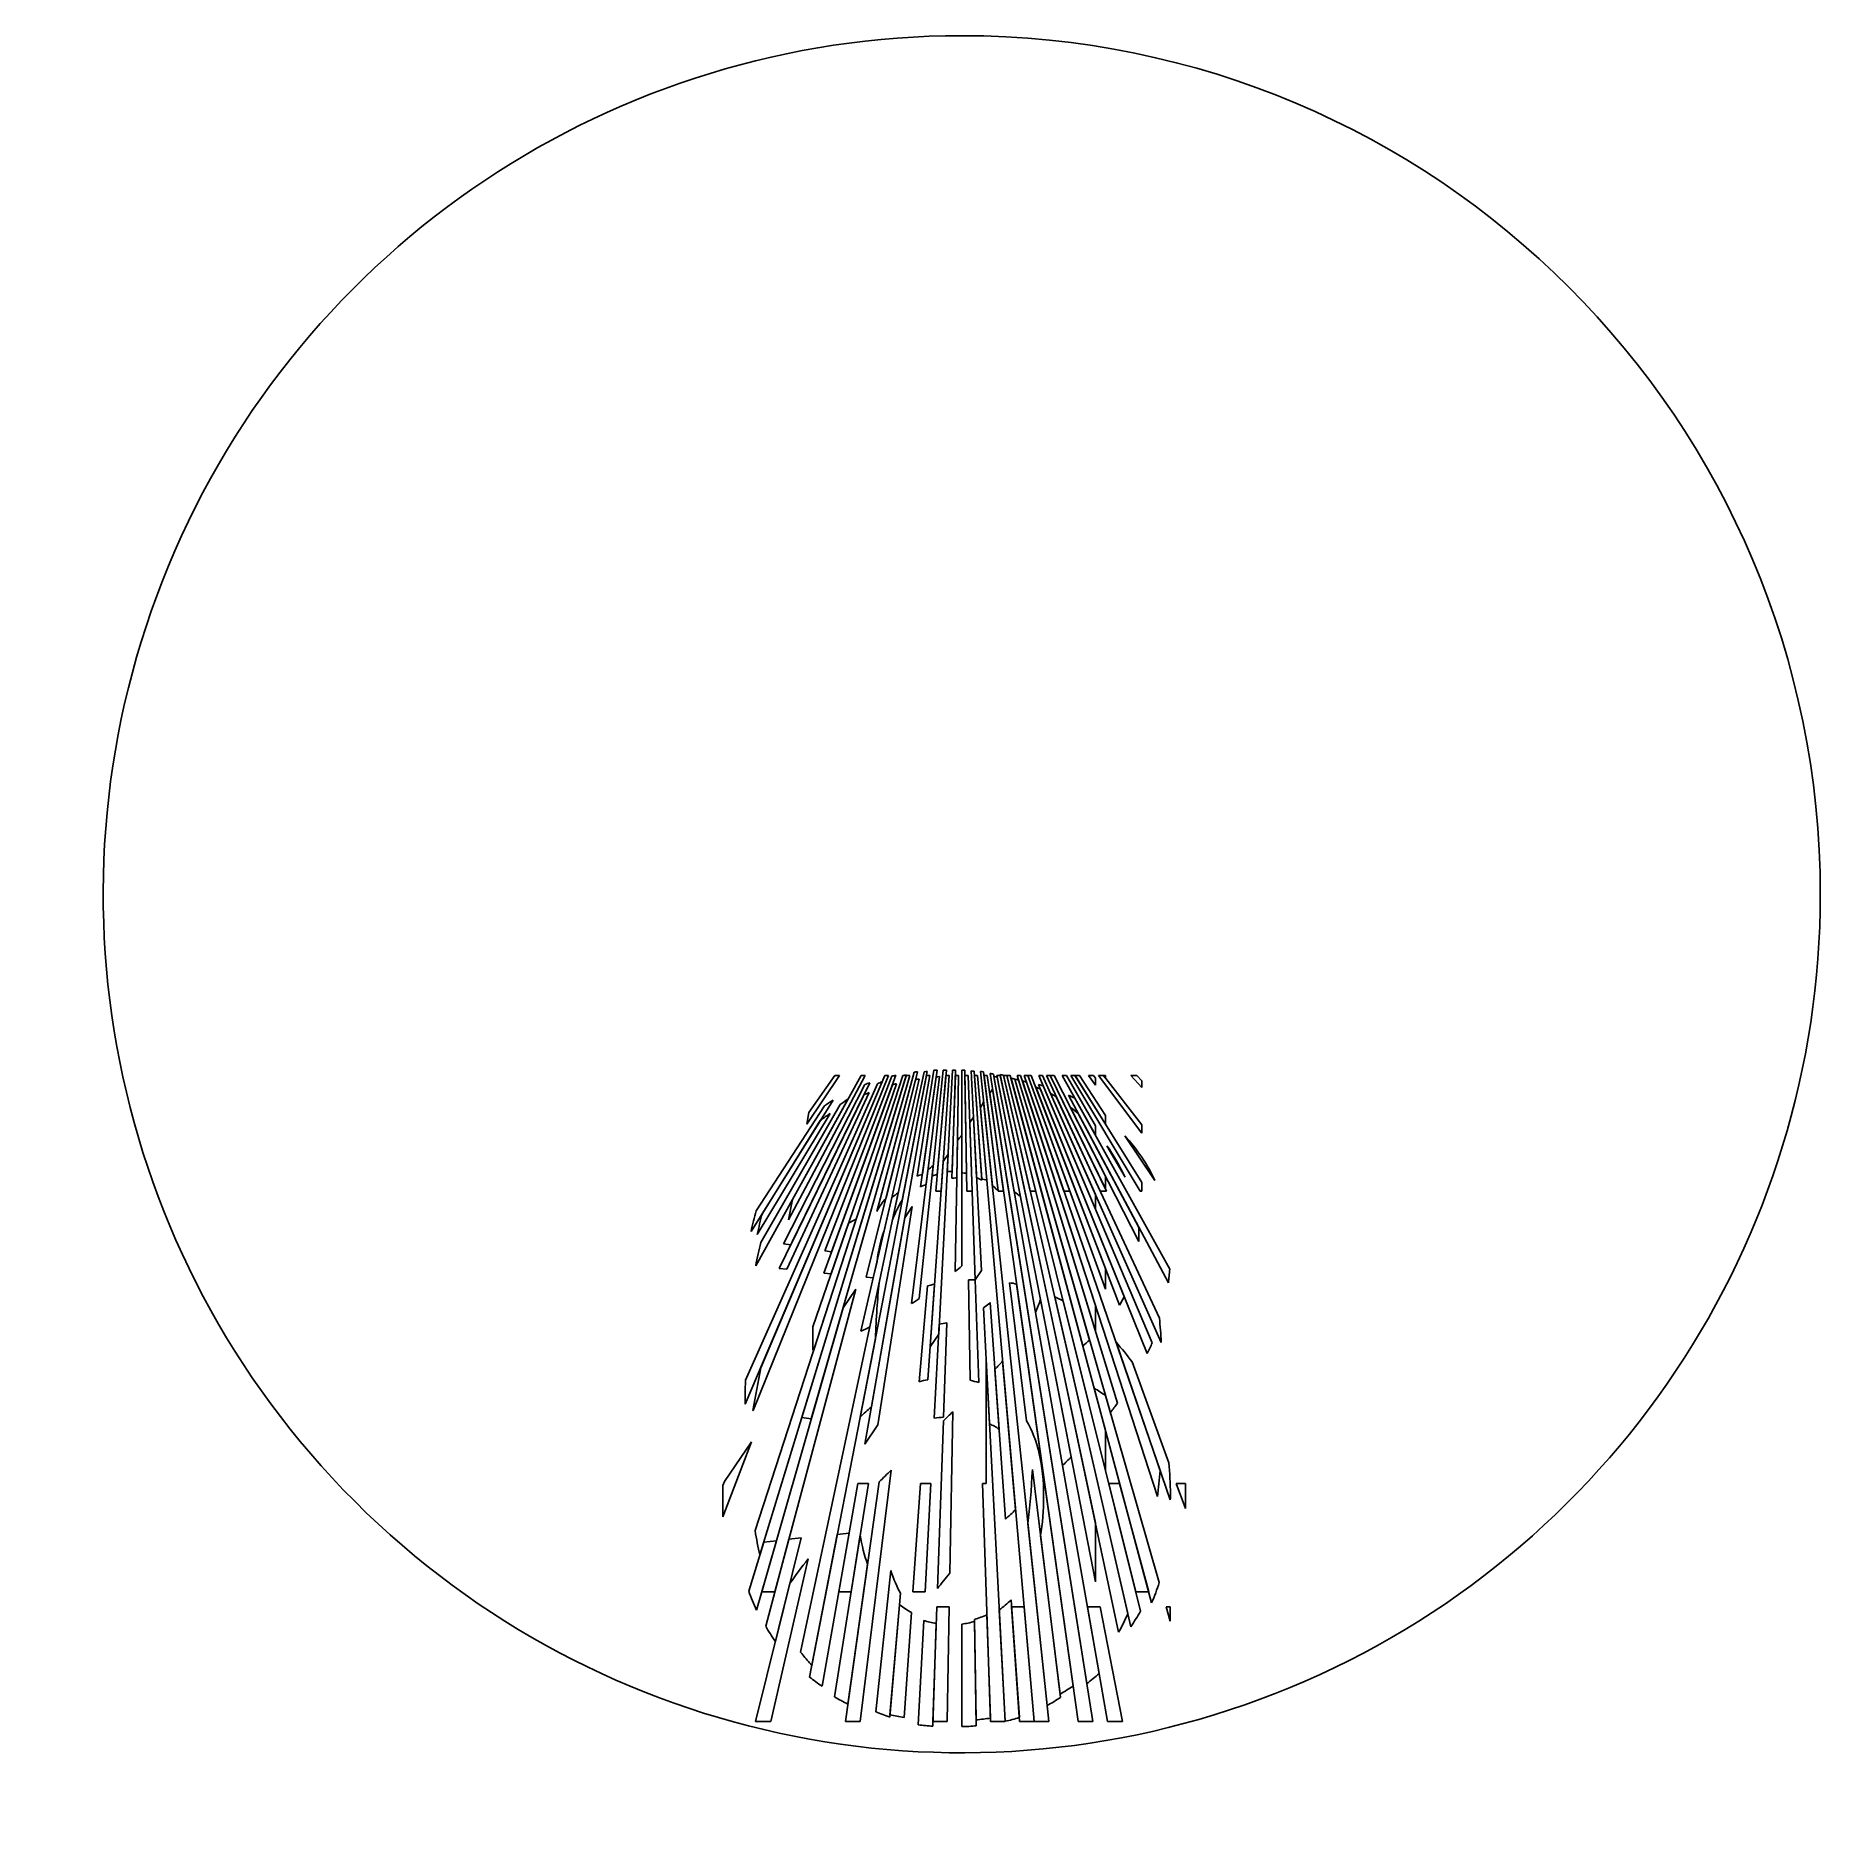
# Model space of a CAD drawing. Extents: x 26 to 180, y 81 to 235.
import ezdxf

# ---------------------------------------------------------------- set-up
doc = ezdxf.new("R2010")
doc.units = 0
doc.layers.add('Ebene_1', color=7, linetype='CONTINUOUS')

msp = doc.modelspace()

# ---------------------------------------------------------------- linework, layer by layer
at = {"layer": 'Ebene_1', "color": 7}
for p, q in [((105.93772, 235.085435), (105.93772, 235.085435)), ((87.291328, 117.206323), (99.077673, 144.972703)), ((98.672013, 144.815093), (87.301648, 119.278033)), ((87.970346, 116.663403), (99.624415, 145.509193)), ((100.86051, 145.507523), (88.129504, 106.325943)), ((88.537748, 104.220643), (101.18245, 145.580423)), ((99.30505, 145.508993), (88.619914, 120.336883)), ((97.581641, 144.734863), (90.596537, 131.025623)), ((91.027519, 133.092693), (97.6297, 145.508993)), ((91.202185, 130.922793), (98.018306, 144.897643)), ((97.276233, 145.508993), (91.354631, 134.826433)), ((101.16075, 145.508993), (92.156649, 116.057553)), ((92.583496, 141.336113), (95.398311, 145.508993)), ((94.996785, 145.508993), (92.771082, 142.330883)), ((92.978304, 115.938703), (101.45737, 145.508993)), ((99.962374, 144.717493), (94.062992, 128.508663)), ((99.921033, 145.459863), (94.148258, 130.422023)), ((94.682593, 128.446663), (100.31842, 144.815193)), ((94.723934, 130.324323), (100.26055, 145.536363)), ((95.398311, 145.508993), (94.996785, 145.508993)), ((102.9007, 145.508993), (97.181665, 116.088043)), ((97.6297, 145.508993), (97.276233, 145.508993)), ((101.95657, 145.167133), (97.712382, 128.143883)), ((101.83151, 145.810763), (98.61672, 133.811493)), ((99.246139, 132.151413), (102.26249, 145.215733)), ((99.624415, 145.509193), (99.30505, 145.508993)), ((99.413053, 134.965943), (102.12607, 145.847463)), ((102.68624, 145.837223), (99.974776, 133.081413)), ((100.81659, 134.788803), (102.97098, 145.870823)), ((101.45737, 145.508993), (101.16075, 145.508993)), ((101.42972, 135.568193), (103.18258, 145.508673)), ((103.5358, 145.967863), (102.09299, 136.860923)), ((103.727, 145.404673), (102.39427, 135.921533)), ((102.54775, 137.011823), (103.80813, 145.980263)), ((102.86866, 136.139603), (104.00916, 145.428473)), ((103.18258, 145.508673), (102.9007, 145.508993)), ((104.34505, 145.979443), (103.38542, 136.853383)), ((104.57088, 145.508993), (103.70116, 135.568513)), ((103.82622, 136.997563), (104.61222, 145.985443)), ((104.14972, 135.568513), (104.84528, 145.508993)), ((104.84528, 145.508993), (104.57088, 145.508993)), ((105.14397, 145.992163), (104.68663, 137.264533)), ((105.39202, 145.512773), (105.08351, 136.673523)), ((105.10366, 137.244333), (105.40855, 145.986953)), ((105.14397, 145.991953), (105.14397, 145.992163)), ((105.51139, 136.705023), (105.66538, 145.517773)), ((105.93772, 145.985803), (105.93772, 145.985443)), ((105.93772, 145.985443), (105.93772, 137.150323)), ((106.35733, 137.084223), (106.2023, 145.979803)), ((106.21057, 145.508993), (106.38369, 135.568513)), ((106.48342, 145.508993), (106.21057, 145.508993)), ((106.83069, 135.568513), (106.48342, 145.508993)), ((106.7356, 145.914163), (107.21619, 136.736943)), ((106.7356, 145.914143), (106.7356, 145.914163)), ((107.65906, 136.516283), (107.0038, 145.885743)), ((107.02964, 145.516153), (107.02964, 145.515773)), ((107.02964, 145.515773), (107.65338, 136.598493)), ((108.09159, 136.514293), (107.30456, 145.511153)), ((107.54176, 145.873843), (107.54176, 145.873823)), ((107.54176, 145.873823), (108.57684, 136.025843)), ((109.07603, 135.575203), (107.81564, 145.841243)), ((107.85647, 145.508993), (109.07706, 135.568513)), ((108.13397, 145.508993), (107.85647, 145.508993)), ((109.53078, 135.568513), (108.13397, 145.508993)), ((108.38201, 145.701783), (108.38201, 145.701733)), ((108.38201, 145.701733), (116.70657, 93.144733)), ((117.77162, 94.021163), (108.6683, 145.647983)), ((108.70809, 145.423523), (108.70809, 145.423473)), ((108.70809, 145.423473), (110.45631, 135.509353)), ((108.97113, 145.528113), (117.44761, 101.920953)), ((109.25483, 145.528113), (108.97113, 145.528113)), ((111.00201, 135.079923), (108.99696, 145.397123)), ((109.23829, 145.605723), (119.45111, 97.559563)), ((109.23829, 145.605693), (109.23829, 145.605723)), ((117.44761, 106.984203), (109.25483, 145.528113)), ((120.24434, 99.166183), (109.53853, 145.536993)), ((109.54525, 145.508993), (111.8402, 135.568513)), ((109.83361, 145.508993), (109.54525, 145.508993)), ((109.82896, 145.528113), (118.31733, 111.482643)), ((110.11938, 145.528113), (109.82896, 145.528113)), ((112.31201, 135.568513), (109.83361, 145.508993)), ((118.31733, 114.932563), (110.11938, 145.528113)), ((110.18087, 145.298143), (116.36344, 122.223573)), ((110.18087, 145.298143), (110.18087, 145.298143)), ((110.50747, 145.198643), (110.50747, 145.198633)), ((110.50747, 145.198633), (118.74262, 116.477393)), ((116.95203, 122.722253), (110.50747, 145.197373)), ((110.709, 145.528113), (117.44761, 123.487073)), ((111.00821, 145.528113), (110.709, 145.528113)), ((119.34207, 117.290773), (110.82683, 145.143343)), ((117.44761, 125.710193), (111.00821, 145.528113)), ((111.15601, 145.074513), (122.79716, 109.245693)), ((111.15601, 145.074393), (111.15601, 145.074513)), ((111.31775, 145.508993), (114.7408, 135.568513)), ((111.62471, 145.508993), (111.31775, 145.508993)), ((123.02557, 111.507563), (111.51051, 144.949333)), ((111.61799, 145.528113), (118.31733, 127.121483)), ((111.92857, 145.528113), (111.61799, 145.528113)), ((115.24309, 135.568513), (111.62471, 145.508993)), ((118.31733, 128.884163), (111.92857, 145.528113)), ((112.31046, 144.532813), (119.52397, 125.740673)), ((112.31046, 144.532813), (112.31046, 144.532813)), ((112.55695, 144.751593), (121.92021, 121.576263)), ((112.55695, 144.751593), (112.55695, 144.751593)), ((112.56212, 145.528113), (117.44761, 134.018733)), ((112.88613, 145.528113), (112.56212, 145.528113)), ((117.44761, 135.282743), (112.88613, 145.528113)), ((122.33724, 122.500233), (112.93729, 144.644623)), ((113.2241, 145.508993), (117.85947, 135.568513)), ((113.55844, 145.508993), (113.2241, 145.508993)), ((113.54914, 145.528113), (118.31733, 135.752473)), ((113.88969, 145.528113), (113.54914, 145.528113)), ((118.40673, 135.568513), (113.55844, 145.508993)), ((118.31733, 136.838203), (113.88969, 145.528113)), ((114.58835, 145.528113), (117.44761, 140.370283)), ((114.94802, 145.528113), (114.58835, 145.528113)), ((117.44761, 141.198653), (114.94802, 145.528113)), ((115.32629, 145.508993), (121.29906, 135.568513)), ((115.70146, 145.508993), (115.32629, 145.508993)), ((115.68958, 145.528113), (118.31733, 141.322683)), ((116.0725, 145.528113), (115.68958, 145.528113)), ((121.45409, 136.302833), (115.70146, 145.508993)), ((118.31733, 142.071473), (116.0725, 145.528113)), ((116.86522, 145.528113), (117.44761, 144.696633)), ((117.27656, 145.528113), (116.86522, 145.528113)), ((117.44761, 145.292463), (117.27656, 145.528113)), ((117.44761, 144.696633), (117.44761, 145.292463)), ((117.71219, 145.508993), (121.45409, 140.543403)), ((118.14576, 145.508993), (117.71219, 145.508993)), ((118.13077, 145.528113), (118.31733, 145.289363)), ((118.31733, 145.528113), (118.13077, 145.528113)), ((121.45409, 141.274623), (118.14576, 145.508993)), ((118.31733, 145.289363), (118.31733, 145.528113)), ((120.50841, 145.508993), (121.45409, 144.495093)), ((121.02672, 145.508993), (120.50841, 145.508993)), ((121.45409, 145.066633), (121.02672, 145.508993)), ((121.45409, 144.495093), (121.45409, 145.066633)), ((87.788957, 132.090163), (94.856742, 143.400583)), ((88.1941, 129.124583), (96.163123, 143.500443)), ((95.477893, 143.017783), (88.61733, 131.135313)), ((97.509294, 143.853973), (90.212581, 128.893643)), ((90.873006, 128.827543), (97.971281, 144.050343)), ((113.42563, 89.890163), (107.81823, 143.240913)), ((108.59544, 144.354533), (108.34687, 143.991253)), ((108.34687, 143.991253), (115.95055, 89.890163)), ((117.22179, 89.890163), (108.59544, 144.354533)), ((119.93945, 126.478613), (112.72025, 144.346773)), ((113.57498, 143.980523), (123.12272, 122.536353)), ((113.57498, 143.980523), (113.57498, 143.980523)), ((122.96459, 124.620463), (114.07366, 143.686483)), ((115.14181, 143.824003), (123.73715, 127.658063)), ((115.14181, 143.824003), (115.14181, 143.824003)), ((123.8467, 128.825953), (115.67718, 143.563553)), ((94.102266, 142.909653), (88.224072, 133.857493)), ((88.322771, 131.818483), (94.589058, 142.247353)), ((93.754998, 141.638033), (88.760471, 133.645243)), ((92.771082, 142.330883), (92.583496, 141.336113)), ((106.94386, 141.937113), (106.6245, 141.469443)), ((106.6245, 141.469443), (107.09786, 127.917813)), ((107.63632, 128.718803), (106.94386, 141.937113)), ((107.54641, 142.747403), (112.17093, 89.890163)), ((115.27564, 142.807333), (115.27565, 142.807333)), ((115.27565, 142.807333), (121.17607, 131.227683)), ((121.17037, 132.486003), (115.97689, 142.252843)), ((118.31733, 141.322683), (118.31733, 142.071473)), ((105.56772, 139.923803), (105.37031, 128.628363)), ((105.93772, 129.116193), (105.93772, 140.374933)), ((117.44761, 140.370283), (117.44761, 141.198653)), ((119.97201, 140.328093), (122.56565, 136.482333)), ((119.97201, 140.328093), (119.97201, 140.328093)), ((121.45409, 140.543403), (121.45409, 141.274623)), ((103.95179, 123.240583), (104.76466, 138.747123)), ((104.76466, 138.747123), (104.32748, 138.107373)), ((118.44238, 139.475883), (120.01593, 136.749953)), ((118.44238, 139.475883), (118.44238, 139.475883)), ((103.01955, 137.369953), (101.60827, 125.873493)), ((102.27748, 126.308093), (103.48257, 137.776123)), ((104.32748, 138.107373), (103.21075, 122.139353)), ((118.31733, 135.752473), (118.31733, 136.838203)), ((98.014689, 123.860183), (100.47087, 135.415033)), ((99.758771, 126.156363), (101.42172, 135.568193)), ((101.42172, 135.568193), (101.42972, 135.568193)), ((103.70116, 135.568513), (104.14972, 135.568513)), ((106.38369, 135.568513), (106.83069, 135.568513)), ((109.07706, 135.568513), (109.53078, 135.568513)), ((111.8402, 135.568513), (112.31201, 135.568513)), ((114.7408, 135.568513), (115.24309, 135.568513)), ((117.44761, 134.018733), (117.44761, 135.282743)), ((117.85947, 135.568513), (118.40673, 135.568513)), ((121.29906, 135.568513), (121.45409, 135.568513)), ((121.45409, 135.568513), (121.45409, 136.302833)), ((91.354631, 134.826433), (91.027519, 133.092693)), ((99.90863, 135.020743), (97.248844, 123.497933)), ((98.698885, 115.431753), (101.67545, 134.225443)), ((101.67545, 134.225443), (101.02484, 133.273043)), ((96.179142, 132.792973), (93.106462, 123.869483)), ((93.188112, 121.894403), (96.841117, 133.137133)), ((101.02484, 133.273043), (97.587842, 113.779143)), ((90.596537, 131.025623), (91.202185, 130.922793)), ((94.148258, 130.422023), (94.723934, 130.324323)), ((98.307178, 128.084483), (98.63739, 129.513333)), ((90.212581, 128.893643), (90.873006, 128.827543)), ((98.825492, 127.673503), (92.060531, 95.847543)), ((94.062992, 128.508663), (94.682593, 128.446663)), ((97.712382, 128.143883), (98.307178, 128.084483)), ((98.825492, 127.673503), (98.825492, 127.673503)), ((106.51753, 127.924313), (106.66842, 119.266963)), ((107.01574, 127.933033), (107.01569, 127.933313)), ((107.40688, 119.069043), (107.09734, 127.931033)), ((107.09786, 127.917813), (107.63632, 128.718803)), ((110.046, 127.674933), (111.50586, 115.787803)), ((110.046, 127.674933), (110.046, 127.674933)), ((118.31733, 127.121483), (118.31733, 128.884163)), ((89.83586, 101.040383), (96.825098, 127.125093)), ((96.825098, 127.125093), (95.723356, 125.512273)), ((98.150081, 116.970163), (99.771171, 126.162363)), ((102.98596, 127.394333), (102.26404, 119.146253)), ((103.01335, 119.313683), (103.58903, 127.544193)), ((115.5237, 92.926153), (110.65681, 127.557633)), ((115.35937, 112.663623), (112.7218, 126.234373)), ((113.94188, 126.465193), (120.50376, 98.042113)), ((113.94188, 126.465193), (113.94188, 126.465193)), ((121.33368, 99.384153), (114.67207, 126.102933)), ((95.723356, 125.512273), (88.706213, 101.040383)), ((107.80531, 125.496763), (108.32827, 115.519073)), ((109.15975, 115.061223), (108.39597, 125.977873)), ((112.2903, 125.108343), (114.61523, 111.922073)), ((117.44761, 123.487073), (117.44761, 125.710193)), ((93.106462, 123.869483), (93.106462, 121.866503)), ((103.21075, 122.139353), (103.95179, 123.240583)), ((103.99727, 124.111313), (103.57249, 116.003283)), ((104.36469, 116.093683), (104.64839, 124.213123)), ((93.023779, 94.698773), (98.493213, 122.834523)), ((119.22683, 122.540883), (123.90251, 108.961353)), ((119.22704, 122.540883), (119.22683, 122.540883)), ((88.619914, 120.336883), (87.927966, 116.669403)), ((108.0363, 121.090843), (108.0363, 110.376253)), ((109.67134, 89.889713), (108.0363, 121.090843)), ((108.80008, 120.204253), (109.70183, 107.308913)), ((110.5762, 108.117133), (109.45637, 120.918423)), ((123.76475, 112.156503), (120.60112, 120.847963)), ((117.33909, 118.582453), (122.29073, 100.103483)), ((117.33909, 118.582453), (117.33909, 118.582453)), ((122.93978, 101.841363), (118.32146, 117.947353)), ((87.927966, 116.669403), (87.970346, 116.663403)), ((92.156649, 116.057553), (92.978304, 115.938703)), ((97.587842, 113.779143), (98.698885, 115.431753)), ((104.35384, 115.777133), (103.84948, 101.333053)), ((104.91711, 102.657523), (105.15947, 116.549183)), ((85.357581, 107.520613), (87.826681, 113.952773)), ((87.826681, 113.952773), (85.497624, 110.543683)), ((118.31733, 111.482643), (118.31733, 114.932563)), ((97.189933, 89.890343), (99.845068, 111.515893)), ((114.43333, 91.944933), (112.02004, 111.597483)), ((85.497624, 110.543683), (85.357581, 110.196933)), ((85.357581, 110.196933), (85.357581, 107.520613)), ((96.987362, 110.376253), (95.341467, 101.040383)), ((98.823942, 110.518023), (95.924894, 89.890343)), ((96.419438, 101.040383), (97.898417, 110.376253)), ((97.898417, 110.376253), (96.987362, 110.376253)), ((102.38807, 110.376253), (101.73539, 101.040383)), ((103.27742, 110.376253), (102.38807, 110.376253)), ((102.78856, 101.040383), (103.27742, 110.376253)), ((108.0363, 110.376253), (107.71022, 110.376253)), ((107.71022, 110.376253), (108.0363, 101.040383)), ((118.59328, 110.376253), (120.92078, 101.040383)), ((119.53844, 110.376253), (118.59328, 110.376253)), ((122.03958, 101.040383), (119.53844, 110.376253)), ((124.41204, 110.376253), (125.19649, 108.221343)), ((125.19649, 110.376253), (124.41204, 110.376253)), ((125.19649, 108.221343), (125.19649, 110.376253)), ((93.90848, 92.912713), (96.232886, 106.096923)), ((96.232886, 106.096923), (95.218994, 105.992023)), ((111.63401, 106.933683), (113.28249, 91.252473)), ((117.44761, 101.920953), (117.44761, 106.984203)), ((88.878296, 105.335213), (87.587419, 101.112733)), ((88.257145, 99.474593), (89.970219, 105.448383)), ((89.970219, 105.448383), (88.878296, 105.335213)), ((91.050256, 105.572923), (89.046761, 98.095343)), ((89.88702, 96.760023), (92.116858, 105.702633)), ((92.116858, 105.702633), (91.050256, 105.572923)), ((95.218994, 105.992023), (92.829993, 93.701813)), ((97.199235, 105.964113), (94.988, 92.002173)), ((97.199235, 105.964113), (97.199235, 105.964113)), ((112.72128, 105.889183), (114.39922, 92.222833)), ((89.489628, 89.890343), (92.721472, 103.888973)), ((96.13315, 91.370693), (97.827104, 103.424223)), ((91.139657, 101.782123), (88.174463, 89.890343)), ((99.814062, 102.871913), (98.536104, 90.715553)), ((99.814062, 102.871913), (99.814062, 102.871913)), ((88.706213, 101.040383), (89.83586, 101.040383)), ((95.341467, 101.040383), (96.419438, 101.040383)), ((99.737065, 90.262353), (100.66931, 100.918553)), ((100.58249, 99.926753), (99.753601, 90.451883)), ((100.58249, 99.926753), (100.58249, 99.926753)), ((101.73539, 101.040383), (102.78856, 101.040383)), ((108.0363, 101.040383), (108.0363, 101.038383)), ((108.0363, 101.038383), (108.42542, 89.889713)), ((110.89762, 90.208483), (110.18759, 100.358773)), ((120.92078, 101.040383), (122.03958, 101.040383)), ((100.97885, 90.216753), (101.61137, 99.262713)), ((102.65937, 98.574903), (102.18859, 89.591983)), ((102.65937, 98.574903), (102.65937, 98.574903)), ((103.79418, 99.755373), (103.45002, 89.890343)), ((104.86647, 99.755373), (103.79418, 99.755373)), ((104.69438, 89.890343), (104.86647, 99.755373)), ((107.02758, 98.675153), (107.17899, 90.015213)), ((107.18777, 89.503243), (107.03068, 98.505773)), ((108.4156, 90.171283), (108.10503, 99.077193)), ((109.16801, 99.498873), (109.67134, 89.894813)), ((110.22996, 99.755373), (110.91984, 89.890343)), ((111.30793, 99.755373), (110.22996, 99.755373)), ((112.17093, 89.890343), (111.30793, 99.755373)), ((116.76083, 99.755373), (118.50026, 89.890343)), ((117.86877, 99.755373), (116.76083, 99.755373)), ((119.78597, 89.890343), (117.86877, 99.755373)), ((123.53768, 99.755373), (123.89218, 98.519273)), ((123.89218, 99.755373), (123.53768, 99.755373)), ((123.89218, 98.519273), (123.89218, 99.755373)), ((103.43555, 89.474683), (103.74406, 98.321683)), ((105.93772, 98.265993), (105.93772, 89.432943)), ((88.174463, 89.890343), (89.489628, 89.890343)), ((95.924894, 89.890343), (97.189933, 89.890343)), ((103.45002, 89.890343), (104.69438, 89.890343)), ((108.42542, 89.889713), (109.67134, 89.889713)), ((110.91984, 89.890343), (112.17093, 89.890343)), ((112.17093, 89.890163), (113.42563, 89.890163)), ((115.95055, 89.890163), (117.22179, 89.890163)), ((118.50026, 89.890343), (119.78597, 89.890343))]:
    msp.add_line(p, q, dxfattribs=at)
for points in [[(105.93772, 235.085435), (76.027318, 235.085435), (49.062088, 217.067844), (37.615872, 189.434236)], [(179.888755, 161.1344), (179.888755, 201.976429), (146.779749, 235.085435), (105.93772, 235.085435)], [(37.615872, 189.434236), (26.169657, 161.800628), (32.496594, 129.992969), (53.646442, 108.843122)], [(134.237556, 92.812552), (161.871164, 104.258768), (179.888755, 131.223998), (179.888755, 161.1344)], [(98.018306, 144.897643), (97.871671, 144.845343), (97.726415, 144.790873), (97.581641, 144.734863)], [(99.077673, 144.972703), (98.941076, 144.922403), (98.806287, 144.869123), (98.672013, 144.815093)], [(100.26055, 145.536363), (100.14706, 145.511663), (100.03354, 145.486563), (99.921033, 145.459863)], [(100.31842, 144.815193), (100.19859, 144.784393), (100.0809, 144.750393), (99.962374, 144.717493)], [(101.18245, 145.580423), (101.07451, 145.557023), (100.96722, 145.532923), (100.86051, 145.507523)], [(102.12607, 145.847463), (102.02757, 145.835763), (101.92934, 145.823863), (101.83151, 145.810763)], [(102.26249, 145.215733), (102.1606, 145.199433), (102.05761, 145.184833), (101.95657, 145.167133)], [(102.97098, 145.870823), (102.87568, 145.860223), (102.78066, 145.849223), (102.68624, 145.837223)], [(103.80813, 145.980263), (103.71723, 145.976263), (103.62619, 145.972263), (103.5358, 145.967863)], [(104.00916, 145.428473), (103.91516, 145.420473), (103.82032, 145.413773), (103.727, 145.404673)], [(104.61222, 145.985443), (104.52352, 145.982443), (104.43304, 145.983443), (104.34505, 145.979443)], [(105.40855, 145.986953), (105.32085, 145.988953), (105.23232, 145.990953), (105.14397, 145.991953)], [(105.66538, 145.517773), (105.57468, 145.515773), (105.48216, 145.515773), (105.39202, 145.512773)], [(106.2023, 145.979803), (106.1152, 145.983803), (106.0255, 145.982803), (105.93772, 145.985803)], [(107.0038, 145.885743), (106.9141, 145.894743), (106.826, 145.906243), (106.7356, 145.914143)], [(107.30456, 145.511153), (107.21406, 145.514153), (107.12079, 145.513153), (107.02964, 145.516153)], [(107.81564, 145.841243), (107.72464, 145.852643), (107.63348, 145.863643), (107.54176, 145.873843)], [(108.6683, 145.647983), (108.573, 145.665983), (108.47823, 145.685183), (108.38201, 145.701783)], [(108.99696, 145.397123), (108.90126, 145.406123), (108.80464, 145.415123), (108.70809, 145.423523)], [(109.53853, 145.536993), (109.43849, 145.559993), (109.3394, 145.584493), (109.23829, 145.605693)], [(110.50747, 145.197373), (110.39828, 145.230473), (110.29134, 145.267073), (110.18087, 145.298143)], [(110.82683, 145.143343), (110.72101, 145.162543), (110.61443, 145.180943), (110.50747, 145.198643)], [(111.51051, 144.949333), (111.39364, 144.993133), (111.27455, 145.033333), (111.15601, 145.074393)], [(112.72025, 144.346773), (112.585, 144.410973), (112.44804, 144.472323), (112.31046, 144.532813)], [(112.93729, 144.644623), (112.81187, 144.681923), (112.68426, 144.716623), (112.55695, 144.751593)], [(94.856742, 143.400583), (94.59795, 143.243053), (94.346398, 143.079403), (94.102266, 142.909653)], [(96.163123, 143.500443), (95.930237, 143.346633), (95.701864, 143.185833), (95.477893, 143.017783)], [(97.971281, 144.050343), (97.815301, 143.987943), (97.662687, 143.920373), (97.509294, 143.853973)], [(107.81823, 143.240913), (107.73053, 143.075183), (107.63962, 142.910873), (107.54641, 142.747403)], [(114.07366, 143.686483), (113.91011, 143.788843), (113.74269, 143.884953), (113.57498, 143.980523)], [(115.67718, 143.563553), (115.50035, 143.652353), (115.32343, 143.741213), (115.14181, 143.824003)], [(93.843368, 141.710433), (93.813118, 141.687333), (93.785028, 141.661533), (93.754998, 141.638033)], [(94.589058, 142.247353), (94.336519, 142.074603), (94.086985, 141.896833), (93.843368, 141.710433)], [(115.97689, 142.252843), (115.74794, 142.445433), (115.51382, 142.629603), (115.27564, 142.807333)], [(105.93772, 140.374933), (105.81731, 140.223403), (105.69362, 140.073093), (105.56772, 139.923803)], [(122.56565, 136.482333), (121.93008, 137.869523), (121.06596, 139.151613), (119.97201, 140.328093)], [(120.01593, 136.749953), (119.54302, 137.744173), (119.01847, 138.652653), (118.44238, 139.475883)], [(102.09299, 136.860923), (102.24225, 136.916523), (102.3937, 136.967643), (102.54775, 137.011823)], [(103.48257, 137.776123), (103.3311, 137.639543), (103.17638, 137.504353), (103.01955, 137.369953)], [(103.38542, 136.853383), (103.53005, 136.908183), (103.67713, 136.956113), (103.82622, 136.997563)], [(104.68663, 137.264533), (104.82756, 137.260533), (104.96718, 137.254533), (105.10366, 137.244333)], [(105.93772, 137.150323), (106.07946, 137.133523), (106.21959, 137.112023), (106.35733, 137.084223)], [(100.47087, 135.415033), (100.28304, 135.282213), (100.09477, 135.147893), (99.90863, 135.020743)], [(102.39427, 135.921533), (102.54816, 136.000433), (102.70682, 136.072383), (102.86866, 136.139603)], [(105.08351, 136.673523), (105.22408, 136.687123), (105.36668, 136.697523), (105.51139, 136.705023)], [(107.21619, 136.736943), (107.36825, 136.670043), (107.51531, 136.595763), (107.65906, 136.516283)], [(107.65338, 136.598493), (107.80237, 136.574293), (107.94808, 136.545593), (108.09159, 136.514293)], [(108.57684, 136.025843), (108.61054, 135.998543), (108.64534, 135.974443), (108.67864, 135.946243)], [(108.67864, 135.946243), (108.81428, 135.837733), (108.94678, 135.713383), (109.07603, 135.575203)], [(110.45631, 135.509353), (110.64653, 135.377023), (110.82838, 135.233943), (111.00201, 135.079923)], [(88.224072, 133.857493), (88.066094, 133.294183), (87.923246, 132.700843), (87.788957, 132.090163)], [(98.61672, 133.811493), (98.8502, 134.233153), (99.115522, 134.617943), (99.413053, 134.965943)], [(99.974776, 133.081413), (100.22443, 133.740273), (100.50445, 134.310463), (100.81659, 134.788803)], [(88.760471, 133.645243), (88.595596, 133.059693), (88.449469, 132.450773), (88.322771, 131.818483)], [(96.841117, 133.137133), (96.619125, 133.017513), (96.398477, 132.903633), (96.179142, 132.792973)], [(121.18947, 131.788373), (121.18947, 132.022583), (121.18247, 132.255083), (121.17037, 132.486003)], [(88.61733, 131.135313), (88.462936, 130.486513), (88.321635, 129.816643), (88.1941, 129.124583)], [(98.63739, 129.513333), (98.772011, 130.501593), (98.974472, 131.381183), (99.246139, 132.151413)], [(121.17607, 131.227683), (121.18407, 131.413373), (121.18947, 131.599713), (121.18947, 131.788373)], [(98.493213, 122.834523), (98.564063, 124.652753), (98.672312, 126.278313), (98.825492, 127.673503)], [(105.37031, 128.628363), (105.56113, 128.788423), (105.74998, 128.951943), (105.93772, 129.116193)], [(107.01569, 127.933313), (106.84941, 127.933313), (106.68335, 127.930313), (106.51753, 127.924313)], [(107.09734, 127.931033), (107.06994, 127.931143), (107.04314, 127.933033), (107.01574, 127.933033)], [(110.65681, 127.557633), (110.4548, 127.600633), (110.25114, 127.639433), (110.046, 127.674933)], [(123.73715, 127.658063), (123.78525, 128.044373), (123.82165, 128.433853), (123.8467, 128.825953)], [(99.771171, 126.162363), (99.767071, 126.160363), (99.762871, 126.158363), (99.758771, 126.156363)], [(101.60827, 125.873493), (101.83267, 126.016453), (102.05658, 126.160343), (102.27748, 126.308093)], [(103.58903, 127.544193), (103.38759, 127.498193), (103.1867, 127.448493), (102.98596, 127.394333)], [(112.7218, 126.234373), (112.59992, 125.859803), (112.45588, 125.484423), (112.2903, 125.108343)], [(114.67207, 126.102933), (114.43146, 126.230353), (114.18808, 126.351113), (113.94188, 126.465193)], [(119.52397, 125.740673), (119.67238, 125.983033), (119.8109, 126.228923), (119.93945, 126.478613)], [(108.26316, 125.854363), (108.1175, 125.728123), (107.9636, 125.610133), (107.80531, 125.496763)], [(108.39597, 125.977873), (108.35157, 125.936673), (108.30887, 125.894773), (108.26316, 125.854363)], [(123.12272, 122.536353), (123.07942, 123.246733), (123.02782, 123.943163), (122.96459, 124.620463)], [(97.248844, 123.497933), (97.505905, 123.616373), (97.761459, 123.736513), (98.014689, 123.860183)], [(104.64839, 124.213123), (104.43727, 124.173023), (104.21929, 124.140323), (103.99727, 124.111313)], [(93.106462, 121.866503), (93.133882, 121.875503), (93.160732, 121.885303), (93.188112, 121.894403)], [(116.36344, 122.223573), (116.5664, 122.387213), (116.76188, 122.553893), (116.95203, 122.722253)], [(120.60112, 120.847963), (120.18344, 121.437403), (119.72382, 122.000723), (119.22704, 122.540883)], [(121.92021, 121.576263), (122.06895, 121.886413), (122.20792, 122.194243), (122.33724, 122.500233)], [(109.45637, 120.918423), (109.25106, 120.690833), (109.03639, 120.455893), (108.80008, 120.204253)], [(87.301648, 119.278033), (87.293348, 118.791163), (87.285628, 118.304013), (87.285628, 117.803703)], [(102.26404, 119.146253), (102.51171, 119.211253), (102.761, 119.268703), (103.01335, 119.313683)], [(106.66842, 119.266963), (106.92071, 119.212263), (107.16701, 119.146573), (107.40688, 119.069043)], [(118.32146, 117.947353), (118.00545, 118.174113), (117.6776, 118.385253), (117.33909, 118.582453)], [(87.285628, 117.803703), (87.285628, 117.600723), (87.290128, 117.406943), (87.291328, 117.206323)], [(97.181665, 116.088043), (97.499267, 116.404283), (97.822094, 116.698373), (98.150081, 116.970163)], [(118.74262, 116.477393), (118.94907, 116.749983), (119.14871, 117.020983), (119.34207, 117.290773)], [(103.57249, 116.003283), (103.84387, 116.040783), (104.10895, 116.071883), (104.36469, 116.093683)], [(105.15947, 116.549183), (104.89979, 116.298763), (104.62947, 116.039923), (104.35384, 115.777133)], [(108.32827, 115.519073), (108.61384, 115.387353), (108.89111, 115.234923), (109.15975, 115.061223)], [(111.50586, 115.787803), (112.49299, 114.162113), (112.98794, 111.987183), (112.98794, 109.261073)], [(114.61523, 111.922073), (114.87587, 112.178113), (115.11961, 112.422103), (115.35937, 112.663623)], [(99.845068, 111.515893), (99.496255, 111.178733), (99.156316, 110.846123), (98.823942, 110.518023)], [(112.02004, 111.597483), (111.93304, 109.827083), (111.8062, 108.263263), (111.63401, 106.933683)], [(122.79716, 109.245693), (122.88616, 109.978863), (122.96201, 110.733053), (123.02557, 111.507563)], [(123.91151, 109.450203), (123.91151, 110.382693), (123.86001, 111.283373), (123.76475, 112.156503)], [(112.98794, 109.261073), (112.98794, 108.032083), (112.89764, 106.910043), (112.72128, 105.889183)], [(123.90251, 108.961353), (123.90551, 109.124103), (123.91151, 109.286183), (123.91151, 109.450203)], [(53.646442, 108.843122), (74.796289, 87.693274), (106.603948, 81.366337), (134.237556, 92.812552)], [(109.70183, 107.308913), (109.98046, 107.567523), (110.27519, 107.839613), (110.5762, 108.117133)], [(88.129504, 106.325943), (88.25331, 105.600073), (88.386545, 104.892763), (88.537748, 104.220643)], [(97.827104, 103.424223), (97.545627, 104.190293), (97.335738, 105.036593), (97.199235, 105.964113)], [(92.721472, 103.888973), (92.128177, 103.150403), (91.600304, 102.447563), (91.139657, 101.782123)], [(100.66931, 100.918553), (100.36246, 101.463053), (100.07749, 102.113613), (99.814062, 102.871913)], [(103.84948, 101.333053), (104.1739, 101.769713), (104.52829, 102.210953), (104.91711, 102.657523)], [(122.29073, 100.103483), (122.53958, 100.669633), (122.75771, 101.248203), (122.93978, 101.841363)], [(87.587419, 101.112733), (87.785528, 100.548313), (88.008828, 100.002443), (88.257145, 99.474593)], [(101.61137, 99.262713), (101.25797, 99.452183), (100.9151, 99.673763), (100.58249, 99.926753)], [(110.18759, 100.358773), (109.86343, 100.035093), (109.52344, 99.748863), (109.16801, 99.498873)], [(103.74406, 98.321683), (103.37096, 98.379583), (103.00942, 98.464213), (102.65937, 98.574903)], [(107.03068, 98.505773), (106.67957, 98.387853), (106.31457, 98.309033), (105.93772, 98.265993)], [(108.10503, 99.077193), (107.75735, 98.912633), (107.39854, 98.778483), (107.02758, 98.675153)], [(119.45111, 97.559563), (119.7309, 98.070133), (119.99531, 98.605613), (120.24434, 99.166183)], [(120.50376, 98.042113), (120.79939, 98.482493), (121.07654, 98.929483), (121.33368, 99.384153)], [(89.046761, 98.095343), (89.305362, 97.636583), (89.585314, 97.191353), (89.88702, 96.760023)], [(92.060531, 95.847543), (92.119131, 95.770243), (92.17707, 95.691713), (92.236747, 95.616543)], [(92.236747, 95.616543), (92.492066, 95.296913), (92.755949, 94.993683), (93.023779, 94.698773)], [(116.70657, 93.144733), (117.06917, 93.422123), (117.42476, 93.712763), (117.77162, 94.021163)], [(92.829993, 93.701813), (93.178974, 93.423503), (93.5384, 93.160363), (93.90848, 92.912713)], [(114.39922, 92.222833), (114.78328, 92.441233), (115.15733, 92.676833), (115.5237, 92.926153)], [(94.988, 92.002173), (95.361142, 91.777283), (95.742472, 91.566183), (96.13315, 91.370693)], [(98.536104, 90.715553), (98.928325, 90.548463), (99.328494, 90.397133), (99.737065, 90.262353)], [(113.28249, 91.252473), (113.67827, 91.464033), (114.0605, 91.696753), (114.43333, 91.944933)], [(99.753601, 90.451883), (100.15412, 90.361983), (100.56289, 90.284213), (100.97885, 90.216753)], [(102.18859, 89.591983), (102.59754, 89.541783), (103.01347, 89.502883), (103.43555, 89.474683)], [(105.93772, 89.432943), (106.36119, 89.445543), (106.77961, 89.466143), (107.18777, 89.503243)], [(107.17899, 90.015213), (107.59769, 90.055713), (108.01023, 90.107513), (108.4156, 90.171283)], [(109.67134, 89.894813), (110.08698, 89.985713), (110.49523, 90.091493), (110.89762, 90.208483)]]:
    msp.add_open_spline(points, degree=3, dxfattribs=at)

doc.saveas('drawing.dxf')
